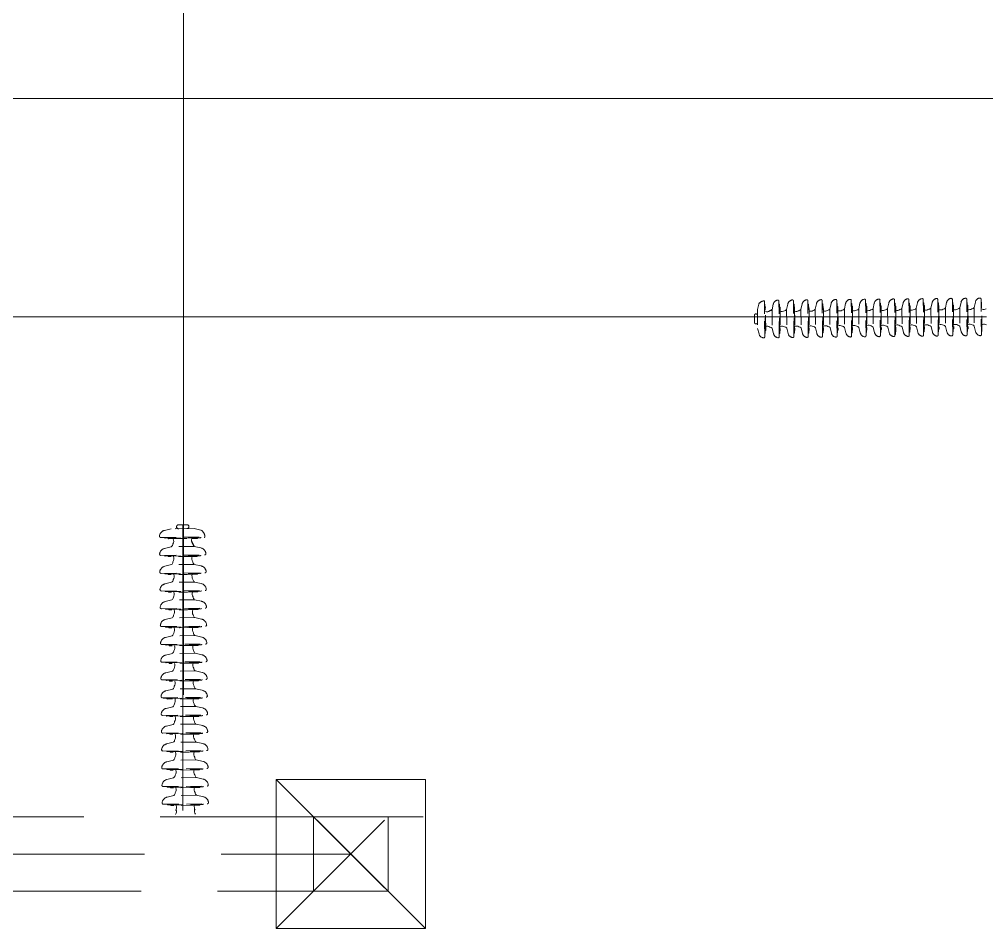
# Model space of a CAD drawing. Header units: inches. Extents: x 3989 to 4711, y 2881 to 3348.
# Drawn here: x 4148.26 to 4179.83, y 3010.98 to 3040.65 of the extents above; entities that cross this region are included whole.
import ezdxf

# ---------------------------------------------------------------- set-up
doc = ezdxf.new("R2010")
doc.units = ezdxf.units.IN
doc.header["$MEASUREMENT"] = 0
doc.linetypes.add('DASHED', pattern=[0.75, 0.5, -0.25])
doc.layers.add('COTAS', color=4, linetype='Continuous')
doc.layers.add('medidas', color=3, linetype='Continuous')

# ---------------------------------------------------------------- blocks, each defined once
blk = doc.blocks.new('*U13')
at = {"color": 0, "linetype": 'DASHED', "lineweight": 0}
for p, q in [((-106.075, -122.639), (-106.066, -121.702)), ((-106.075, -121.781), (-106.067, -121.781)), ((-106.059, -122.75), (-106.048, -121.59)), ((-106.057, -121.693), (-106.049, -121.693)), ((-105.862, -121.69), (-105.822, -121.87)), ((-105.822, -121.87), (-105.828, -122.475)), ((-105.617, -121.879), (-105.623, -122.484)), ((-105.607, -122.643), (-105.598, -121.706)), ((-105.607, -121.786), (-105.599, -121.786)), ((-105.591, -122.755), (-105.579, -121.595)), ((-105.589, -121.698), (-105.58, -121.698)), ((-105.394, -121.695), (-105.354, -121.875)), ((-105.354, -121.875), (-105.36, -122.48)), ((-105.139, -122.648), (-105.129, -121.711)), ((-105.139, -121.791), (-105.13, -121.791)), ((-105.123, -122.76), (-105.111, -121.6)), ((-105.121, -121.703), (-105.112, -121.703)), ((-104.925, -121.7), (-104.885, -121.88)), ((-104.885, -121.88), (-104.891, -122.485)), ((-104.664, -122.653), (-104.654, -121.716)), ((-104.664, -121.795), (-104.655, -121.795)), ((-104.648, -122.764), (-104.636, -121.605)), ((-104.646, -121.707), (-104.637, -121.707)), ((-104.45, -121.705), (-104.41, -121.884)), ((-104.189, -122.658), (-104.179, -121.721)), ((-104.189, -121.8), (-104.18, -121.8)), ((-104.173, -122.769), (-104.161, -121.609)), ((-104.17, -121.712), (-104.162, -121.712)), ((-103.975, -121.709), (-103.935, -121.889)), ((-103.72, -122.662), (-103.711, -121.725)), ((-103.72, -121.805), (-103.712, -121.805)), ((-103.704, -122.774), (-103.693, -121.614)), ((-103.702, -121.717), (-103.694, -121.717)), ((-103.507, -121.714), (-103.467, -121.894)), ((-103.253, -122.739), (-103.243, -121.802)), ((-103.252, -122.668), (-103.243, -121.731)), ((-103.252, -121.81), (-103.243, -121.81)), ((-103.236, -122.779), (-103.224, -121.619)), ((-103.236, -122.779), (-103.224, -121.619)), ((-103.234, -121.722), (-103.225, -121.722)), ((-103.038, -121.719), (-102.998, -121.899)), ((-102.777, -122.672), (-102.768, -121.735)), ((-102.777, -122.672), (-102.768, -121.735)), ((-102.777, -121.814), (-102.768, -121.815)), ((-102.761, -122.784), (-102.749, -121.624)), ((-102.761, -122.784), (-102.749, -121.624)), ((-102.759, -121.726), (-102.75, -121.727)), ((-102.563, -121.724), (-102.523, -121.903)), ((-102.309, -122.677), (-102.299, -121.74)), ((-102.309, -121.819), (-102.3, -121.819)), ((-102.293, -122.788), (-102.281, -121.629)), ((-102.291, -121.731), (-102.282, -121.731)), ((-102.095, -121.728), (-102.055, -121.908)), ((-101.841, -122.682), (-101.831, -121.745)), ((-101.84, -121.824), (-101.832, -121.824)), ((-101.824, -122.793), (-101.813, -121.634)), ((-101.822, -121.736), (-101.814, -121.736)), ((-101.627, -121.734), (-101.587, -121.913)), ((-101.365, -122.686), (-101.356, -121.749)), ((-101.365, -121.829), (-101.357, -121.829)), ((-101.349, -122.798), (-101.337, -121.638)), ((-101.347, -121.741), (-101.339, -121.741)), ((-101.152, -121.738), (-101.112, -121.918)), ((-100.89, -122.691), (-100.881, -121.754)), ((-100.89, -121.834), (-100.882, -121.834)), ((-100.874, -122.803), (-100.862, -121.643)), ((-100.872, -121.746), (-100.863, -121.746)), ((-100.677, -121.743), (-100.637, -121.923)), ((-100.422, -122.696), (-100.412, -121.759)), ((-100.422, -121.838), (-100.413, -121.838)), ((-100.406, -122.808), (-100.394, -121.648)), ((-100.404, -121.75), (-100.395, -121.75)), ((-100.208, -121.748), (-100.168, -121.927)), ((-99.954, -122.701), (-99.944, -121.764)), ((-99.954, -121.843), (-99.945, -121.844)), ((-99.938, -122.813), (-99.926, -121.653)), ((-99.936, -121.755), (-99.927, -121.756)), ((-99.74, -121.753), (-99.7, -121.932)), ((-99.479, -122.706), (-99.469, -121.768)), ((-99.479, -121.848), (-99.47, -121.848)), ((-99.462, -122.817), (-99.451, -121.657)), ((-99.46, -121.76), (-99.452, -121.76)), ((-99.265, -121.757), (-99.225, -121.937)), ((-99.02, -122.615), (-99.012, -121.855)), ((-99.003, -122.704), (-98.994, -121.767)), ((-99.003, -121.846), (-98.995, -121.846)), ((-98.987, -122.815), (-98.975, -121.655)), ((-98.987, -122.822), (-98.976, -121.662)), ((-98.985, -121.758), (-98.977, -121.758)), ((-98.79, -121.755), (-98.75, -121.935)), ((-105.621, -122.286), (-105.619, -122.063)), ((-105.149, -121.884), (-105.155, -122.489)), ((-105.153, -122.292), (-105.15, -122.068)), ((-104.673, -121.888), (-104.68, -122.493)), ((-104.677, -122.296), (-104.675, -122.072)), ((-104.41, -121.884), (-104.416, -122.489)), ((-104.198, -121.893), (-104.204, -122.498)), ((-104.202, -122.301), (-104.2, -122.077)), ((-103.935, -121.889), (-103.941, -122.494)), ((-103.73, -121.898), (-103.736, -122.503)), ((-103.734, -122.306), (-103.732, -122.082)), ((-103.467, -121.894), (-103.473, -122.499)), ((-103.262, -121.903), (-103.268, -122.508)), ((-103.266, -122.311), (-103.264, -122.087)), ((-102.998, -121.899), (-103.005, -122.504)), ((-102.787, -121.907), (-102.793, -122.513)), ((-102.791, -122.315), (-102.788, -122.092)), ((-102.523, -121.903), (-102.529, -122.509)), ((-102.318, -121.912), (-102.324, -122.517)), ((-102.322, -122.32), (-102.32, -122.096)), ((-102.055, -121.908), (-102.061, -122.513)), ((-101.85, -121.917), (-101.856, -122.522)), ((-101.854, -122.325), (-101.852, -122.101)), ((-101.587, -121.913), (-101.593, -122.518)), ((-101.375, -121.922), (-101.381, -122.527)), ((-101.379, -122.329), (-101.377, -122.106)), ((-101.112, -121.918), (-101.118, -122.523)), ((-100.9, -121.927), (-100.906, -122.532)), ((-100.904, -122.334), (-100.902, -122.111)), ((-100.637, -121.923), (-100.643, -122.528)), ((-100.432, -121.931), (-100.438, -122.536)), ((-100.436, -122.339), (-100.433, -122.115)), ((-100.168, -121.927), (-100.174, -122.532)), ((-99.963, -121.936), (-99.969, -122.542)), ((-99.967, -122.344), (-99.965, -122.121)), ((-99.7, -121.932), (-99.706, -122.538)), ((-99.488, -121.941), (-99.494, -122.546)), ((-99.492, -122.349), (-99.49, -122.125)), ((-99.225, -121.937), (-99.231, -122.542)), ((-99.017, -122.347), (-99.015, -122.123)), ((-98.75, -121.935), (-98.756, -122.547)), ((-98.754, -122.343), (-98.752, -122.119)), ((-98.65, -122.344), (-98.648, -122.12)), ((-105.872, -122.654), (-105.828, -122.475)), ((-105.403, -122.659), (-105.36, -122.48)), ((-104.935, -122.664), (-104.891, -122.485)), ((-104.46, -122.668), (-104.416, -122.489)), ((-103.985, -122.673), (-103.941, -122.494)), ((-103.517, -122.678), (-103.473, -122.499)), ((-103.048, -122.683), (-103.005, -122.504)), ((-102.573, -122.687), (-102.529, -122.509)), ((-106.067, -122.647), (-106.058, -122.647)), ((-105.615, -122.564), (-105.606, -122.564)), ((-105.599, -122.652), (-105.59, -122.652)), ((-105.147, -122.569), (-105.138, -122.569)), ((-105.13, -122.657), (-105.122, -122.657)), ((-104.672, -122.573), (-104.663, -122.573)), ((-104.655, -122.662), (-104.647, -122.662)), ((-104.197, -122.578), (-104.188, -122.578)), ((-104.18, -122.666), (-104.171, -122.667)), ((-103.728, -122.583), (-103.72, -122.583)), ((-103.712, -122.671), (-103.703, -122.671)), ((-103.244, -122.747), (-103.236, -122.748)), ((-102.768, -122.681), (-102.76, -122.681)), ((-102.317, -122.597), (-102.308, -122.597)), ((-102.3, -122.686), (-102.292, -122.686)), ((-102.105, -122.692), (-102.061, -122.513)), ((-101.848, -122.602), (-101.84, -122.602)), ((-101.832, -122.691), (-101.823, -122.691)), ((-101.637, -122.697), (-101.593, -122.518)), ((-101.373, -122.607), (-101.365, -122.607)), ((-101.357, -122.695), (-101.348, -122.695)), ((-101.161, -122.702), (-101.118, -122.523)), ((-100.898, -122.612), (-100.889, -122.612)), ((-100.882, -122.7), (-100.873, -122.7)), ((-100.686, -122.707), (-100.643, -122.528)), ((-100.43, -122.616), (-100.421, -122.616)), ((-100.413, -122.705), (-100.405, -122.705)), ((-100.218, -122.711), (-100.174, -122.532)), ((-99.962, -122.621), (-99.953, -122.621)), ((-99.945, -122.71), (-99.937, -122.71)), ((-99.75, -122.716), (-99.706, -122.538)), ((-99.486, -122.626), (-99.478, -122.626)), ((-99.47, -122.714), (-99.461, -122.714)), ((-99.275, -122.721), (-99.231, -122.542)), ((-98.8, -122.726), (-98.756, -122.547))]:
    blk.add_line(p, q, dxfattribs=at)
at = {"color": 0, "lineweight": 0}
for p, q in [((-105.617, -121.879), (-105.616, -121.794)), ((-105.149, -121.884), (-105.148, -121.799)), ((-104.673, -121.888), (-104.673, -121.804)), ((-104.198, -121.893), (-104.197, -121.809)), ((-103.73, -121.898), (-103.729, -121.813)), ((-103.262, -121.903), (-103.261, -121.819)), ((-102.787, -121.907), (-102.786, -121.823)), ((-102.318, -121.912), (-102.317, -121.828)), ((-101.85, -121.917), (-101.849, -121.833)), ((-101.375, -121.922), (-101.374, -121.837)), ((-100.9, -121.927), (-100.899, -121.842)), ((-100.432, -121.931), (-100.431, -121.847)), ((-99.963, -121.936), (-99.962, -121.852)), ((-99.488, -121.941), (-99.487, -121.856)), ((-99.079, -122.004), (-99.228, -121.924)), ((-105.624, -122.555), (-105.623, -122.484)), ((-105.155, -122.56), (-105.155, -122.489)), ((-104.68, -122.565), (-104.68, -122.493)), ((-104.205, -122.569), (-104.204, -122.498)), ((-103.737, -122.574), (-103.736, -122.503)), ((-103.269, -122.579), (-103.268, -122.508)), ((-103.269, -122.65), (-103.269, -122.579)), ((-102.793, -122.584), (-102.793, -122.513)), ((-102.325, -122.588), (-102.324, -122.517)), ((-101.857, -122.594), (-101.856, -122.522)), ((-101.382, -122.598), (-101.381, -122.527)), ((-100.907, -122.603), (-100.906, -122.532)), ((-100.438, -122.608), (-100.438, -122.536)), ((-99.97, -122.613), (-99.969, -122.542)), ((-99.495, -122.617), (-99.494, -122.546))]:
    blk.add_line(p, q, dxfattribs=at)
blk.add_lwpolyline([(-98.734, -122.391), (-98.755, -122.43)], dxfattribs=at)
at = {"color": 0, "linetype": 'DASHED', "lineweight": 0}
for centre, radius, start, end in [((-106.013, -121.591), 0.0346, 82.7008, 179.4188), ((-106.031, -121.728), 0.173, 12.5488, 82.7008), ((-105.545, -121.595), 0.0346, 82.7008, 179.4188), ((-105.562, -121.733), 0.173, 12.5488, 82.7008), ((-106.057, -121.702), 0.00864, 89.4188, 179.4188), ((-105.607, -121.794), 0.00864, 89.4188, 179.4188), ((-105.589, -121.706), 0.00864, 89.4188, 179.4188), ((-105.139, -121.8), 0.00864, 89.4188, 179.4188), ((-105.121, -121.711), 0.00864, 89.4188, 179.4188), ((-105.076, -121.601), 0.0346, 82.7008, 179.4188), ((-105.094, -121.738), 0.173, 12.5488, 82.7008), ((-104.664, -121.804), 0.00864, 89.4188, 179.4188), ((-104.646, -121.716), 0.00864, 89.4188, 179.4188), ((-104.601, -121.605), 0.0346, 82.7008, 179.4188), ((-104.619, -121.742), 0.173, 12.5488, 82.7008), ((-104.189, -121.809), 0.00864, 89.4188, 179.4188), ((-104.171, -121.721), 0.00864, 89.4188, 179.4188), ((-104.126, -121.61), 0.0346, 82.7008, 179.4188), ((-104.144, -121.747), 0.173, 12.5488, 82.7008), ((-103.72, -121.814), 0.00864, 89.4188, 179.4188), ((-103.702, -121.726), 0.00864, 89.4188, 179.4188), ((-103.658, -121.615), 0.0346, 82.7008, 179.4188), ((-103.676, -121.752), 0.173, 12.5488, 82.7008), ((-103.252, -121.819), 0.00864, 89.4188, 179.4188), ((-103.234, -121.731), 0.00864, 89.4188, 179.4188), ((-103.19, -121.62), 0.0346, 82.7008, 179.4188), ((-103.207, -121.757), 0.173, 12.5488, 82.7008), ((-102.777, -121.823), 0.00864, 89.4188, 179.4188), ((-102.759, -121.735), 0.00864, 89.4188, 179.4188), ((-102.715, -121.624), 0.0346, 82.7008, 179.4188), ((-102.732, -121.761), 0.173, 12.5488, 82.7008), ((-102.309, -121.828), 0.00864, 89.4188, 179.4188), ((-102.291, -121.74), 0.00864, 89.4188, 179.4188), ((-102.246, -121.629), 0.0346, 82.7008, 179.4188), ((-102.264, -121.766), 0.173, 12.5488, 82.7008), ((-101.841, -121.833), 0.00864, 89.4188, 179.4188), ((-101.822, -121.745), 0.00864, 89.4188, 179.4188), ((-101.778, -121.634), 0.0346, 82.7008, 179.4188), ((-101.796, -121.771), 0.173, 12.5488, 82.7008), ((-101.365, -121.837), 0.00864, 89.4188, 179.4188), ((-101.347, -121.749), 0.00864, 89.4188, 179.4188), ((-101.303, -121.638), 0.0346, 82.7008, 179.4188), ((-101.32, -121.776), 0.173, 12.5488, 82.7008), ((-100.89, -121.842), 0.00864, 89.4188, 179.4188), ((-100.872, -121.754), 0.00864, 89.4188, 179.4188), ((-100.828, -121.643), 0.0346, 82.7008, 179.4188), ((-100.845, -121.78), 0.173, 12.5488, 82.7008), ((-100.422, -121.847), 0.00864, 89.4188, 179.4188), ((-100.404, -121.759), 0.00864, 89.4188, 179.4188), ((-100.359, -121.648), 0.0346, 82.7008, 179.4188), ((-100.377, -121.785), 0.173, 12.5488, 82.7008), ((-99.954, -121.852), 0.00864, 89.4188, 179.4188), ((-99.936, -121.764), 0.00864, 89.4188, 179.4188), ((-99.891, -121.653), 0.0346, 82.7008, 179.4188), ((-99.909, -121.79), 0.173, 12.5488, 82.7008), ((-99.479, -121.857), 0.00864, 89.4188, 179.4188), ((-99.46, -121.769), 0.00864, 89.4188, 179.4188), ((-99.416, -121.658), 0.0346, 82.7008, 179.4188), ((-99.434, -121.795), 0.173, 12.5488, 82.7008), ((-99.003, -121.855), 0.00864, 89.4188, 179.4188), ((-98.985, -121.767), 0.00864, 89.4188, 179.4188), ((-98.955, -121.683), 0.0346, 57.726, 154.4439), ((-98.971, -121.861), 0.21, 30.153, 80.354), ((-98.7, -122.126), 0.0522, 352.1235, 186.7141), ((-98.702, -122.35), 0.0522, 172.1235, 6.7141), ((-106.067, -122.639), 0.00864, 179.4188, 269.4188), ((-106.025, -122.751), 0.0346, 179.4188, 276.1367), ((-106.04, -122.613), 0.173, 276.1367, 346.2887), ((-105.615, -122.555), 0.00864, 179.4188, 269.4188), ((-105.599, -122.643), 0.00864, 179.4188, 269.4188), ((-105.556, -122.755), 0.0346, 179.4188, 276.1367), ((-105.571, -122.618), 0.173, 276.1367, 346.2887), ((-105.147, -122.56), 0.00864, 179.4188, 269.4188), ((-105.13, -122.649), 0.00864, 179.4188, 269.4188), ((-105.088, -122.76), 0.0346, 179.4188, 276.1367), ((-105.103, -122.623), 0.173, 276.1367, 346.2887), ((-104.672, -122.565), 0.00864, 179.4188, 269.4188), ((-104.655, -122.653), 0.00864, 179.4188, 269.4188), ((-104.613, -122.765), 0.0346, 179.4188, 276.1367), ((-104.628, -122.627), 0.173, 276.1367, 346.2887), ((-104.196, -122.569), 0.00864, 179.4188, 269.4188), ((-104.18, -122.658), 0.00864, 179.4188, 269.4188), ((-104.138, -122.77), 0.0346, 179.4188, 276.1367), ((-104.153, -122.632), 0.173, 276.1367, 346.2887), ((-103.728, -122.574), 0.00864, 179.4188, 269.4188), ((-103.712, -122.663), 0.00864, 179.4188, 269.4188), ((-103.67, -122.774), 0.0346, 179.4188, 276.1367), ((-103.684, -122.637), 0.173, 276.1367, 346.2887), ((-103.261, -122.65), 0.00864, 179.4188, 269.4188), ((-103.244, -122.739), 0.00864, 179.4188, 269.4188), ((-103.201, -122.78), 0.0346, 179.4188, 276.1367), ((-103.216, -122.642), 0.173, 276.1367, 346.2887), ((-102.785, -122.584), 0.00864, 179.4188, 269.4188), ((-102.768, -122.672), 0.00864, 179.4188, 269.4188), ((-102.726, -122.784), 0.0346, 179.4188, 276.1367), ((-102.741, -122.646), 0.173, 276.1367, 346.2887), ((-102.317, -122.589), 0.00864, 179.4188, 269.4188), ((-102.3, -122.677), 0.00864, 179.4188, 269.4188), ((-102.258, -122.789), 0.0346, 179.4188, 276.1367), ((-102.273, -122.651), 0.173, 276.1367, 346.2887), ((-101.848, -122.594), 0.00864, 179.4188, 269.4188), ((-101.832, -122.682), 0.00864, 179.4188, 269.4188), ((-101.79, -122.794), 0.0346, 179.4188, 276.1367), ((-101.805, -122.656), 0.173, 276.1367, 346.2887), ((-101.373, -122.598), 0.00864, 179.4188, 269.4188), ((-101.357, -122.686), 0.00864, 179.4188, 269.4188), ((-101.315, -122.798), 0.0346, 179.4188, 276.1367), ((-101.329, -122.661), 0.173, 276.1367, 346.2887), ((-100.898, -122.603), 0.00864, 179.4188, 269.4188), ((-100.882, -122.691), 0.00864, 179.4188, 269.4188), ((-100.84, -122.803), 0.0346, 179.4188, 276.1367), ((-100.854, -122.666), 0.173, 276.1367, 346.2887), ((-100.43, -122.608), 0.00864, 179.4188, 269.4188), ((-100.413, -122.696), 0.00864, 179.4188, 269.4188), ((-100.371, -122.808), 0.0346, 179.4188, 276.1367), ((-100.386, -122.67), 0.173, 276.1367, 346.2887), ((-99.961, -122.613), 0.00864, 179.4188, 269.4188), ((-99.945, -122.701), 0.00864, 179.4188, 269.4188), ((-99.903, -122.813), 0.0346, 179.4188, 276.1367), ((-99.918, -122.675), 0.173, 276.1367, 346.2887), ((-99.486, -122.617), 0.00864, 179.4188, 269.4188), ((-99.47, -122.706), 0.00864, 179.4188, 269.4188), ((-99.428, -122.817), 0.0346, 179.4188, 276.1367), ((-99.443, -122.68), 0.173, 276.1367, 346.2887), ((-99.011, -122.615), 0.00864, 179.4188, 269.4188), ((-98.995, -122.705), 0.00864, 179.4188, 269.4188), ((-98.953, -122.822), 0.0346, 179.4188, 276.1367), ((-98.968, -122.685), 0.173, 276.1367, 346.2887)]:
    blk.add_arc(centre, radius, start, end, dxfattribs=at)
at = {"color": 0, "lineweight": 0}
for centre, radius, start, end in [((-105.743, -121.816), 0.0951, 214.3765, 266.1931), ((-105.275, -121.821), 0.0951, 214.3765, 266.1931), ((-104.807, -121.826), 0.0951, 214.3765, 266.1931), ((-106.132, -121.778), 0.154, 236.2975, 287.6703), ((-105.664, -121.783), 0.154, 236.2975, 287.6703), ((-105.196, -121.788), 0.154, 236.2975, 287.6703), ((-104.728, -121.792), 0.154, 236.2975, 290.3874), ((-104.332, -121.831), 0.0951, 214.3765, 266.1931), ((-104.252, -121.797), 0.154, 236.2975, 290.3874), ((-103.856, -121.835), 0.0951, 214.3765, 266.1931), ((-103.777, -121.802), 0.154, 236.2975, 287.6703), ((-103.388, -121.84), 0.0951, 214.3765, 266.1931), ((-103.309, -121.807), 0.154, 236.2975, 287.6703), ((-102.92, -121.845), 0.0951, 214.3765, 266.1931), ((-102.841, -121.812), 0.154, 236.2975, 290.3874), ((-102.445, -121.85), 0.0951, 214.3765, 266.1931), ((-102.366, -121.816), 0.154, 236.2975, 287.6703), ((-101.977, -121.855), 0.0951, 214.3765, 266.1931), ((-101.897, -121.821), 0.154, 236.2975, 287.6703), ((-101.508, -121.859), 0.0951, 214.3765, 266.1931), ((-101.429, -121.826), 0.154, 236.2975, 290.3874), ((-101.033, -121.864), 0.0951, 214.3765, 266.1931), ((-100.954, -121.831), 0.154, 236.2975, 290.3874), ((-100.558, -121.869), 0.0951, 214.3765, 266.1931), ((-100.479, -121.836), 0.154, 236.2975, 287.6703), ((-100.09, -121.874), 0.0951, 214.3765, 266.1931), ((-100.011, -121.84), 0.154, 236.2975, 287.6703), ((-99.622, -121.878), 0.0951, 214.3765, 266.1931), ((-99.542, -121.845), 0.154, 236.2975, 290.3874), ((-99.146, -121.883), 0.0951, 214.3765, 266.1931), ((-99.067, -121.85), 0.154, 236.2975, 290.3874), ((-106.14, -122.561), 0.154, 71.1672, 122.5401), ((-105.751, -122.53), 0.0951, 92.6444, 144.4611), ((-105.672, -122.565), 0.154, 71.1672, 122.5401), ((-105.282, -122.535), 0.0951, 92.6444, 144.4611), ((-105.204, -122.57), 0.154, 71.1672, 122.5401), ((-104.814, -122.54), 0.0951, 92.6444, 144.4611), ((-104.735, -122.575), 0.154, 68.4501, 122.5401), ((-104.339, -122.545), 0.0951, 92.6444, 144.4611), ((-104.26, -122.58), 0.154, 68.4501, 122.5401), ((-103.864, -122.55), 0.0951, 92.6444, 144.4611), ((-103.785, -122.584), 0.154, 71.1672, 122.5401), ((-103.395, -122.554), 0.0951, 92.6444, 144.4611), ((-103.317, -122.589), 0.154, 71.1672, 122.5401), ((-102.927, -122.559), 0.0951, 92.6444, 144.4611), ((-102.849, -122.594), 0.154, 71.1672, 122.5401), ((-102.452, -122.564), 0.0951, 92.6444, 144.4611), ((-102.374, -122.599), 0.154, 71.1672, 122.5401), ((-101.984, -122.569), 0.0951, 92.6444, 144.4611), ((-101.905, -122.604), 0.154, 71.1672, 122.5401), ((-101.516, -122.573), 0.0951, 92.6444, 144.4611), ((-101.437, -122.608), 0.154, 68.4501, 122.5401), ((-101.04, -122.578), 0.0951, 92.6444, 144.4611), ((-100.962, -122.613), 0.154, 68.4501, 122.5401), ((-100.565, -122.583), 0.0951, 92.6444, 144.4611), ((-100.487, -122.618), 0.154, 71.1672, 122.5401), ((-100.097, -122.588), 0.0951, 92.6444, 144.4611), ((-100.019, -122.623), 0.154, 71.1672, 122.5401), ((-99.629, -122.593), 0.0951, 92.6444, 144.4611), ((-99.55, -122.627), 0.154, 68.4501, 122.5401), ((-99.154, -122.597), 0.0951, 92.6444, 144.4611), ((-99.075, -122.632), 0.154, 68.4501, 122.5401)]:
    blk.add_arc(centre, radius, start, end, dxfattribs=at)
at = {"layer": 'COTAS', "color": 0, "lineweight": 0}
blk.add_line((-79.84, -122.168), (-106.223, -122.168), dxfattribs=at)
at = {"layer": 'medidas', "color": 0, "lineweight": 0}
for p, q in [((-99.011, -122.624), (-99.003, -122.624)), ((-98.995, -122.714), (-98.986, -122.714))]:
    blk.add_line(p, q, dxfattribs=at)
blk = doc.blocks.new('*U14')
at = {"color": 0, "linetype": 'ByBlock', "lineweight": -2, "transparency": 16777216}
blk.add_blockref('*U13', (260, 0), dxfattribs=at)

msp = doc.modelspace()

# ---------------------------------------------------------------- linework, layer by layer
at = {"lineweight": 0}
for p, q in [((4153.61277, 3251.23348), (4153.61277, 3018.6165)), ((4153.5702, 3030.94631), (4090.68267, 3030.94631))]:
    msp.add_line(p, q, dxfattribs=at)
at = {"color": 3, "lineweight": 0}
msp.add_line((4289.09054, 3038.0682), (4061.69635, 3038.0682), dxfattribs=at)
at = {"color": 0, "linetype": 'DASHED', "lineweight": 0}
for p, q in [((4152.99066, 3023.97763), (4153.21081, 3024.03134)), ((4153.96367, 3024.03898), (4153.21081, 3024.03134)), ((4153.4606, 3024.16123), (4153.73575, 3024.16403)), ((4153.4619, 3024.03389), (4153.73704, 3024.03668)), ((4154.18487, 3023.98975), (4153.96367, 3024.03898)), ((4152.87227, 3023.74655), (4154.29976, 3023.76104)), ((4152.88043, 3023.74664), (4154.30792, 3023.76112)), ((4153.01777, 3023.72675), (4154.171, 3023.73845)), ((4153.12654, 3023.70657), (4154.06267, 3023.71607)), ((4153.45703, 3023.70993), (4153.73217, 3023.71272)), ((4154.0732, 3023.72682), (4154.07309, 3023.73746)), ((4154.18153, 3023.7492), (4154.18142, 3023.75984)), ((4152.99659, 3023.39286), (4153.21675, 3023.44658)), ((4153.96145, 3023.45413), (4153.21675, 3023.44658)), ((4154.18265, 3023.4049), (4153.96145, 3023.45413)), ((4152.87821, 3023.16179), (4154.3057, 3023.17627)), ((4153.00481, 3023.15243), (4153.0047, 3023.16307)), ((4153.01556, 3023.1419), (4154.16878, 3023.1536)), ((4153.11357, 3023.13226), (4153.11347, 3023.1429)), ((4153.95658, 3023.13017), (4153.21188, 3023.12261)), ((4153.45481, 3023.12508), (4153.72996, 3023.12787)), ((4154.07098, 3023.14197), (4154.07087, 3023.15261)), ((4154.17931, 3023.16435), (4154.1792, 3023.17499)), ((4153.00209, 3022.80809), (4153.22224, 3022.86181)), ((4153.96694, 3022.86936), (4153.22224, 3022.86181)), ((4154.18814, 3022.82013), (4153.96694, 3022.86936)), ((4152.8837, 3022.57702), (4154.31119, 3022.5915)), ((4153.0103, 3022.56766), (4153.0102, 3022.5783)), ((4153.02105, 3022.55713), (4154.17427, 3022.56883)), ((4153.11907, 3022.54749), (4153.11896, 3022.55813)), ((4153.96208, 3022.5454), (4153.21738, 3022.53784)), ((4153.46031, 3022.54031), (4153.73545, 3022.5431)), ((4154.07647, 3022.5572), (4154.07637, 3022.56784)), ((4154.18481, 3022.57958), (4154.1847, 3022.59022)), ((4153.00837, 3022.23181), (4153.22853, 3022.28552)), ((4153.97323, 3022.29307), (4153.22853, 3022.28552)), ((4154.19443, 3022.24384), (4153.97323, 3022.29307)), ((4152.88999, 3022.00073), (4154.31747, 3022.01521)), ((4153.01659, 3021.99137), (4153.01648, 3022.00201)), ((4153.02733, 3021.98084), (4154.18056, 3021.99254)), ((4153.12535, 3021.9712), (4153.12524, 3021.98184)), ((4153.96836, 3021.96911), (4153.22366, 3021.96156)), ((4153.46659, 3021.96402), (4153.74173, 3021.96681)), ((4154.08276, 3021.98091), (4154.08265, 3021.99155)), ((4154.19109, 3022.00329), (4154.19098, 3022.01393)), ((4152.89583, 3021.42444), (4154.32332, 3021.43892)), ((4153.01422, 3021.65551), (4153.23437, 3021.70923)), ((4153.02243, 3021.41508), (4153.02233, 3021.42572)), ((4153.97907, 3021.71678), (4153.23437, 3021.70923)), ((4154.20027, 3021.66754), (4153.97907, 3021.71678)), ((4154.19693, 3021.427), (4154.19683, 3021.43763)), ((4153.02015, 3021.07075), (4153.2403, 3021.12446)), ((4153.03318, 3021.40455), (4154.1864, 3021.41625)), ((4153.1312, 3021.3949), (4153.13109, 3021.40554)), ((4153.97421, 3021.39282), (4153.22951, 3021.38526)), ((4153.98501, 3021.13202), (4153.2403, 3021.12446)), ((4153.47244, 3021.38773), (4153.74758, 3021.39052)), ((4154.20621, 3021.08278), (4153.98501, 3021.13202)), ((4154.0886, 3021.40462), (4154.08849, 3021.41526)), ((4152.90176, 3020.83967), (4154.32925, 3020.85415)), ((4153.02837, 3020.83031), (4153.02826, 3020.84095)), ((4153.03911, 3020.81978), (4154.19234, 3020.83148)), ((4153.13713, 3020.81014), (4153.13702, 3020.82078)), ((4153.98014, 3020.80805), (4153.23544, 3020.8005)), ((4153.47837, 3020.80296), (4153.75351, 3020.80575)), ((4154.09453, 3020.81985), (4154.09443, 3020.83049)), ((4154.20287, 3020.84223), (4154.20276, 3020.85287)), ((4153.02564, 3020.48598), (4153.2458, 3020.53969)), ((4153.9905, 3020.54725), (4153.2458, 3020.53969)), ((4154.2117, 3020.49801), (4153.9905, 3020.54725)), ((4152.90726, 3020.2549), (4154.33475, 3020.26938)), ((4153.03386, 3020.24554), (4153.03375, 3020.25618)), ((4153.04461, 3020.23501), (4154.19783, 3020.24671)), ((4153.14263, 3020.22537), (4153.14252, 3020.23601)), ((4153.98564, 3020.22328), (4153.24093, 3020.21573)), ((4153.48386, 3020.21819), (4153.75901, 3020.22098)), ((4154.10003, 3020.23508), (4154.09992, 3020.24572)), ((4154.20836, 3020.25746), (4154.20825, 3020.2681)), ((4153.03193, 3019.90969), (4153.25208, 3019.9634)), ((4153.99678, 3019.97096), (4153.25208, 3019.9634)), ((4154.21799, 3019.92172), (4153.99678, 3019.97096)), ((4152.91354, 3019.67861), (4154.34103, 3019.69309)), ((4153.04015, 3019.66926), (4153.04004, 3019.67989)), ((4153.05089, 3019.65873), (4154.20412, 3019.67042)), ((4153.14891, 3019.64908), (4153.1488, 3019.65972)), ((4153.99192, 3019.64699), (4153.24722, 3019.63944)), ((4153.49015, 3019.6419), (4153.76529, 3019.64469)), ((4154.10631, 3019.65879), (4154.10621, 3019.66943)), ((4154.21465, 3019.68117), (4154.21454, 3019.69181)), ((4153.03777, 3019.33339), (4153.25793, 3019.38711)), ((4154.00263, 3019.39466), (4153.25793, 3019.38711)), ((4154.22383, 3019.34543), (4154.00263, 3019.39466)), ((4152.91939, 3019.10232), (4154.34688, 3019.1168)), ((4152.91939, 3019.10232), (4154.34688, 3019.1168)), ((4153.04599, 3019.09296), (4153.04588, 3019.1036)), ((4153.05674, 3019.08243), (4154.20996, 3019.09413)), ((4153.05674, 3019.08243), (4154.20996, 3019.09413)), ((4153.99777, 3019.0707), (4153.25306, 3019.06314)), ((4153.49599, 3019.06561), (4153.77114, 3019.0684)), ((4154.11216, 3019.0825), (4154.11205, 3019.09314)), ((4154.22049, 3019.10488), (4154.22038, 3019.11552)), ((4153.04327, 3018.74862), (4153.26343, 3018.80234)), ((4154.00813, 3018.80989), (4153.26343, 3018.80234)), ((4154.22933, 3018.76066), (4154.00813, 3018.80989)), ((4152.92489, 3018.51755), (4154.35237, 3018.53203)), ((4152.92489, 3018.51755), (4154.35237, 3018.53203)), ((4152.96393, 3018.5073), (4152.96382, 3018.51794)), ((4152.97467, 3018.49677), (4154.1279, 3018.50847)), ((4153.06223, 3018.49766), (4154.21546, 3018.50936)), ((4154.00326, 3018.48593), (4153.25856, 3018.47837)), ((4153.50149, 3018.48084), (4153.77663, 3018.48363)), ((4154.11766, 3018.49773), (4154.11755, 3018.50837)), ((4154.22599, 3018.52011), (4154.22588, 3018.53075)), ((4152.93117, 3017.94126), (4154.35866, 3017.95574)), ((4153.04955, 3018.17234), (4153.26971, 3018.22605)), ((4154.01441, 3018.2336), (4153.26971, 3018.22605)), ((4154.23561, 3018.18437), (4154.01441, 3018.2336)), ((4154.23227, 3017.94382), (4154.23216, 3017.95446)), ((4153.0554, 3017.59604), (4153.27555, 3017.64976)), ((4153.05777, 3017.9319), (4153.05766, 3017.94254)), ((4153.06852, 3017.92137), (4154.22174, 3017.93307)), ((4153.16653, 3017.91173), (4153.16643, 3017.92237)), ((4154.00954, 3017.90964), (4153.26484, 3017.90209)), ((4154.02026, 3017.65731), (4153.27555, 3017.64976)), ((4153.50777, 3017.90455), (4153.78292, 3017.90734)), ((4154.24146, 3017.60807), (4154.02026, 3017.65731)), ((4154.12394, 3017.92144), (4154.12383, 3017.93208)), ((4152.93701, 3017.36497), (4154.3645, 3017.37945)), ((4153.06362, 3017.35561), (4153.06351, 3017.36625)), ((4153.07436, 3017.34508), (4154.22759, 3017.35678)), ((4153.17238, 3017.33543), (4153.17227, 3017.34607)), ((4154.01539, 3017.33335), (4153.27069, 3017.32579)), ((4153.51362, 3017.32826), (4153.78876, 3017.33105)), ((4154.12979, 3017.34515), (4154.12968, 3017.35579)), ((4154.23812, 3017.36753), (4154.23801, 3017.37816)), ((4153.06133, 3017.01128), (4153.28149, 3017.06499)), ((4154.02619, 3017.07255), (4153.28149, 3017.06499)), ((4154.24739, 3017.02331), (4154.02619, 3017.07255)), ((4152.94295, 3016.7802), (4154.37044, 3016.79468)), ((4153.06955, 3016.77084), (4153.06944, 3016.78148)), ((4153.0803, 3016.76031), (4154.23352, 3016.77201)), ((4153.17831, 3016.75067), (4153.17821, 3016.76131)), ((4154.02132, 3016.74858), (4153.27662, 3016.74103)), ((4153.51955, 3016.74349), (4153.7947, 3016.74628)), ((4154.13572, 3016.76038), (4154.13561, 3016.77102)), ((4154.24405, 3016.78276), (4154.24394, 3016.7934)), ((4153.06683, 3016.42651), (4153.28698, 3016.48022)), ((4154.03168, 3016.48777), (4153.28698, 3016.48022)), ((4154.25288, 3016.43854), (4154.03168, 3016.48777)), ((4152.94844, 3016.19543), (4154.37593, 3016.20991)), ((4153.07504, 3016.18607), (4153.07494, 3016.19671)), ((4153.08579, 3016.17554), (4154.23901, 3016.18724)), ((4153.18381, 3016.1659), (4153.1837, 3016.17654)), ((4154.02682, 3016.16381), (4153.28212, 3016.15626)), ((4153.52505, 3016.15872), (4153.80019, 3016.16151)), ((4154.14121, 3016.17561), (4154.1411, 3016.18625)), ((4154.24955, 3016.19799), (4154.24944, 3016.20863)), ((4153.07311, 3015.85022), (4153.29327, 3015.90393)), ((4154.03797, 3015.91149), (4153.29327, 3015.90393)), ((4154.25917, 3015.86225), (4154.03797, 3015.91149)), ((4152.95473, 3015.61914), (4154.38221, 3015.63362)), ((4153.08133, 3015.60979), (4153.08122, 3015.62042)), ((4153.09207, 3015.59925), (4154.2453, 3015.61095)), ((4153.19009, 3015.58961), (4153.18998, 3015.60025)), ((4154.0331, 3015.58752), (4153.2884, 3015.57997)), ((4153.53133, 3015.58243), (4153.80647, 3015.58522)), ((4154.1475, 3015.59932), (4154.14739, 3015.60996)), ((4154.25583, 3015.6217), (4154.25572, 3015.63234)), ((4153.07896, 3015.27392), (4153.29911, 3015.32764)), ((4154.04381, 3015.33519), (4153.29911, 3015.32764)), ((4154.26501, 3015.28596), (4154.04381, 3015.33519)), ((4152.96057, 3015.04285), (4154.38806, 3015.05733)), ((4153.08717, 3015.03349), (4153.08707, 3015.04413)), ((4153.09792, 3015.02296), (4154.25114, 3015.03466)), ((4153.19594, 3015.01332), (4153.19583, 3015.02396)), ((4154.03895, 3015.01123), (4153.29425, 3015.00367)), ((4153.53718, 3015.00614), (4153.81232, 3015.00893)), ((4154.15334, 3015.02303), (4154.15323, 3015.03367)), ((4154.26167, 3015.04541), (4154.26157, 3015.05605))]:
    msp.add_line(p, q, dxfattribs=at)
at = {"color": 0, "lineweight": 0}
for p, q in [((4153.87939, 3023.63391), (4153.97684, 3023.45071)), ((4153.12432, 3023.12173), (4153.21188, 3023.12261)), ((4153.95658, 3023.13017), (4154.06045, 3023.13122)), ((4153.12982, 3022.53696), (4153.21738, 3022.53784)), ((4153.96208, 3022.5454), (4154.06594, 3022.54645)), ((4153.1361, 3021.96067), (4153.22366, 3021.96156)), ((4153.96836, 3021.96911), (4154.07223, 3021.97016)), ((4153.14195, 3021.38437), (4153.22951, 3021.38526)), ((4153.97421, 3021.39282), (4154.07807, 3021.39387)), ((4153.14788, 3020.79961), (4153.23544, 3020.8005)), ((4153.98014, 3020.80805), (4154.084, 3020.80911)), ((4153.15337, 3020.21484), (4153.24093, 3020.21573)), ((4153.98564, 3020.22328), (4154.0895, 3020.22433)), ((4153.15966, 3019.63855), (4153.24722, 3019.63944)), ((4153.99192, 3019.64699), (4154.09578, 3019.64805)), ((4153.1655, 3019.06226), (4153.25306, 3019.06314)), ((4153.99777, 3019.0707), (4154.10163, 3019.07175)), ((4153.08344, 3018.4766), (4153.171, 3018.47749)), ((4153.171, 3018.47749), (4153.25856, 3018.47837)), ((4154.00326, 3018.48593), (4154.10712, 3018.48698)), ((4153.17728, 3017.9012), (4153.26484, 3017.90209)), ((4154.00954, 3017.90964), (4154.11341, 3017.91069)), ((4153.18313, 3017.3249), (4153.27069, 3017.32579)), ((4154.01539, 3017.33335), (4154.11925, 3017.3344)), ((4153.18906, 3016.74014), (4153.27662, 3016.74103)), ((4154.02132, 3016.74858), (4154.12519, 3016.74963)), ((4153.19456, 3016.15537), (4153.28212, 3016.15626)), ((4154.02682, 3016.16381), (4154.13068, 3016.16486)), ((4153.20084, 3015.57908), (4153.2884, 3015.57997)), ((4154.0331, 3015.58752), (4154.13697, 3015.58858)), ((4153.20668, 3015.00279), (4153.29425, 3015.00367)), ((4154.03895, 3015.01123), (4154.14281, 3015.01228))]:
    msp.add_line(p, q, dxfattribs=at)
msp.add_lwpolyline([(4153.40218, 3024.05838), (4153.35408, 3024.0328)], dxfattribs=at)
at = {"color": 0, "linetype": 'DASHED', "lineweight": 0}
for centre, radius, start, end in [((4153.04109, 3023.77091), 0.21278, 103.711253, 173.863317), ((4153.4531, 3024.09748), 0.06419, 83.285936, 277.876532), ((4153.72824, 3024.10027), 0.06419, 263.285936, 97.876532), ((4154.05497, 3023.76613), 0.25861, 9.645994, 59.846963), ((4152.87184, 3023.78911), 0.04256, 173.863317, 270.581234), ((4153.01594, 3023.73737), 0.01064, 180.581234, 270.581234), ((4153.12643, 3023.71721), 0.01064, 180.581234, 270.581234), ((4154.06256, 3023.72671), 0.01064, 270.581234, 0.581234), ((4154.17089, 3023.74909), 0.01064, 270.581234, 0.581234), ((4154.27394, 3023.78674), 0.04256, 295.556111, 32.274028), ((4153.04703, 3023.18615), 0.21278, 103.711253, 173.863317), ((4154.13642, 3023.1972), 0.21278, 7.299151, 77.451214), ((4152.87778, 3023.20434), 0.04256, 173.863317, 270.581234), ((4153.01545, 3023.15254), 0.01064, 180.581234, 270.581234), ((4153.12421, 3023.13236), 0.01064, 180.581234, 270.581234), ((4154.06034, 3023.14186), 0.01064, 270.581234, 0.581234), ((4154.16867, 3023.16424), 0.01064, 270.581234, 0.581234), ((4154.30526, 3023.21882), 0.04256, 270.581234, 7.299151), ((4153.05252, 3022.60138), 0.21278, 103.711253, 173.863317), ((4154.14191, 3022.61243), 0.21278, 7.299151, 77.451214), ((4152.88327, 3022.61957), 0.04256, 173.863317, 270.581234), ((4153.02094, 3022.56777), 0.01064, 180.581234, 270.581234), ((4153.12971, 3022.54759), 0.01064, 180.581234, 270.581234), ((4154.06583, 3022.55709), 0.01064, 270.581234, 0.581234), ((4154.17417, 3022.57947), 0.01064, 270.581234, 0.581234), ((4154.31076, 3022.63405), 0.04256, 270.581234, 7.299151), ((4153.0588, 3022.02509), 0.21278, 103.711253, 173.863317), ((4154.1482, 3022.03614), 0.21278, 7.299151, 77.451214), ((4154.31704, 3022.05777), 0.04256, 270.581234, 7.299151), ((4152.88955, 3022.04328), 0.04256, 173.863317, 270.581234), ((4153.02723, 3021.99148), 0.01064, 180.581234, 270.581234), ((4153.13599, 3021.97131), 0.01064, 180.581234, 270.581234), ((4154.07212, 3021.9808), 0.01064, 270.581234, 0.581234), ((4154.18045, 3022.00318), 0.01064, 270.581234, 0.581234), ((4152.8954, 3021.46699), 0.04256, 173.863317, 270.581234), ((4153.06465, 3021.44879), 0.21278, 103.711253, 173.863317), ((4154.1863, 3021.42689), 0.01064, 270.581234, 0.581234), ((4154.15404, 3021.45984), 0.21278, 7.299151, 77.451214), ((4154.32289, 3021.48147), 0.04256, 270.581234, 7.299151), ((4153.03307, 3021.41519), 0.01064, 180.581234, 270.581234), ((4153.14184, 3021.39501), 0.01064, 180.581234, 270.581234), ((4154.07796, 3021.40451), 0.01064, 270.581234, 0.581234), ((4152.90133, 3020.88222), 0.04256, 173.863317, 270.581234), ((4153.07058, 3020.86403), 0.21278, 103.711253, 173.863317), ((4153.03901, 3020.83042), 0.01064, 180.581234, 270.581234), ((4153.14777, 3020.81025), 0.01064, 180.581234, 270.581234), ((4154.0839, 3020.81974), 0.01064, 270.581234, 0.581234), ((4154.19223, 3020.84212), 0.01064, 270.581234, 0.581234), ((4154.15998, 3020.87508), 0.21278, 7.299151, 77.451214), ((4154.32882, 3020.89671), 0.04256, 270.581234, 7.299151), ((4153.07608, 3020.27926), 0.21278, 103.711253, 173.863317), ((4154.16547, 3020.29031), 0.21278, 7.299151, 77.451214), ((4152.90683, 3020.29745), 0.04256, 173.863317, 270.581234), ((4153.0445, 3020.24565), 0.01064, 180.581234, 270.581234), ((4153.15326, 3020.22548), 0.01064, 180.581234, 270.581234), ((4154.08939, 3020.23497), 0.01064, 270.581234, 0.581234), ((4154.19772, 3020.25735), 0.01064, 270.581234, 0.581234), ((4154.33432, 3020.31194), 0.04256, 270.581234, 7.299151), ((4153.08236, 3019.70297), 0.21278, 103.711253, 173.863317), ((4154.17175, 3019.71402), 0.21278, 7.299151, 77.451214), ((4152.91311, 3019.72117), 0.04256, 173.863317, 270.581234), ((4153.05078, 3019.66936), 0.01064, 180.581234, 270.581234), ((4153.15955, 3019.64919), 0.01064, 180.581234, 270.581234), ((4154.09568, 3019.65868), 0.01064, 270.581234, 0.581234), ((4154.20401, 3019.68106), 0.01064, 270.581234, 0.581234), ((4154.3406, 3019.73565), 0.04256, 270.581234, 7.299151), ((4153.08821, 3019.12668), 0.21278, 103.711253, 173.863317), ((4154.1776, 3019.13773), 0.21278, 7.299151, 77.451214), ((4152.91896, 3019.14487), 0.04256, 173.863317, 270.581234), ((4153.05663, 3019.09307), 0.01064, 180.581234, 270.581234), ((4153.16539, 3019.07289), 0.01064, 180.581234, 270.581234), ((4154.10152, 3019.08239), 0.01064, 270.581234, 0.581234), ((4154.20985, 3019.10477), 0.01064, 270.581234, 0.581234), ((4154.34645, 3019.15935), 0.04256, 270.581234, 7.299151), ((4153.0937, 3018.5419), 0.21278, 103.711253, 173.863317), ((4154.1831, 3018.55296), 0.21278, 7.299151, 77.451214), ((4152.92445, 3018.5601), 0.04256, 173.863317, 270.581234), ((4152.97456, 3018.50741), 0.01064, 180.581234, 270.581234), ((4153.08333, 3018.48724), 0.01064, 180.581234, 270.581234), ((4154.10702, 3018.49762), 0.01064, 270.581234, 0.581234), ((4154.21535, 3018.52), 0.01064, 270.581234, 0.581234), ((4154.35194, 3018.57458), 0.04256, 270.581234, 7.299151), ((4152.93074, 3017.98381), 0.04256, 173.863317, 270.581234), ((4153.09999, 3017.96562), 0.21278, 103.711253, 173.863317), ((4154.18938, 3017.97667), 0.21278, 7.299151, 77.451214), ((4154.35823, 3017.99829), 0.04256, 270.581234, 7.299151), ((4153.06841, 3017.93201), 0.01064, 180.581234, 270.581234), ((4153.17717, 3017.91184), 0.01064, 180.581234, 270.581234), ((4154.1133, 3017.92133), 0.01064, 270.581234, 0.581234), ((4154.22163, 3017.94371), 0.01064, 270.581234, 0.581234), ((4152.93658, 3017.40752), 0.04256, 173.863317, 270.581234), ((4153.10583, 3017.38932), 0.21278, 103.711253, 173.863317), ((4153.07426, 3017.35572), 0.01064, 180.581234, 270.581234), ((4153.18302, 3017.33554), 0.01064, 180.581234, 270.581234), ((4154.11915, 3017.34504), 0.01064, 270.581234, 0.581234), ((4154.22748, 3017.36742), 0.01064, 270.581234, 0.581234), ((4154.19523, 3017.40037), 0.21278, 7.299151, 77.451214), ((4154.36407, 3017.422), 0.04256, 270.581234, 7.299151), ((4153.11177, 3016.80456), 0.21278, 103.711253, 173.863317), ((4154.20116, 3016.81561), 0.21278, 7.299151, 77.451214), ((4152.94252, 3016.82275), 0.04256, 173.863317, 270.581234), ((4153.08019, 3016.77095), 0.01064, 180.581234, 270.581234), ((4153.18895, 3016.75078), 0.01064, 180.581234, 270.581234), ((4154.12508, 3016.76027), 0.01064, 270.581234, 0.581234), ((4154.23341, 3016.78265), 0.01064, 270.581234, 0.581234), ((4154.37, 3016.83724), 0.04256, 270.581234, 7.299151), ((4153.11726, 3016.21979), 0.21278, 103.711253, 173.863317), ((4154.20665, 3016.23084), 0.21278, 7.299151, 77.451214), ((4152.94801, 3016.23798), 0.04256, 173.863317, 270.581234), ((4153.08568, 3016.18618), 0.01064, 180.581234, 270.581234), ((4153.19445, 3016.16601), 0.01064, 180.581234, 270.581234), ((4154.13057, 3016.1755), 0.01064, 270.581234, 0.581234), ((4154.23891, 3016.19788), 0.01064, 270.581234, 0.581234), ((4154.3755, 3016.25247), 0.04256, 270.581234, 7.299151), ((4153.12354, 3015.6435), 0.21278, 103.711253, 173.863317), ((4154.21294, 3015.65455), 0.21278, 7.299151, 77.451214), ((4152.95429, 3015.6617), 0.04256, 173.863317, 270.581234), ((4153.09197, 3015.60989), 0.01064, 180.581234, 270.581234), ((4153.20073, 3015.58972), 0.01064, 180.581234, 270.581234), ((4154.13686, 3015.59921), 0.01064, 270.581234, 0.581234), ((4154.24519, 3015.62159), 0.01064, 270.581234, 0.581234), ((4154.38178, 3015.67618), 0.04256, 270.581234, 7.299151), ((4153.12939, 3015.0672), 0.21278, 103.711253, 173.863317), ((4154.21878, 3015.07826), 0.21278, 7.299151, 77.451214), ((4152.96014, 3015.0854), 0.04256, 173.863317, 270.581234), ((4153.09781, 3015.0336), 0.01064, 180.581234, 270.581234), ((4153.20658, 3015.01342), 0.01064, 180.581234, 270.581234), ((4154.1427, 3015.02292), 0.01064, 270.581234, 0.581234), ((4154.25104, 3015.0453), 0.01064, 270.581234, 0.581234), ((4154.38763, 3015.09988), 0.04256, 270.581234, 7.299151)]:
    msp.add_arc(centre, radius, start, end, dxfattribs=at)
at = {"color": 0, "lineweight": 0}
for centre, radius, start, end in [((4153.10574, 3023.63848), 0.18969, 327.459927, 21.549901), ((4154.06854, 3023.64825), 0.18969, 159.612567, 213.702541), ((4153.14869, 3023.54185), 0.11708, 305.538928, 357.355559), ((4154.02756, 3023.55077), 0.11708, 183.806909, 235.623539), ((4153.11167, 3023.05371), 0.18969, 327.459927, 21.549901), ((4154.07447, 3023.06348), 0.18969, 159.612567, 213.702541), ((4153.15463, 3022.95708), 0.11708, 305.538928, 357.355559), ((4154.03349, 3022.966), 0.11708, 183.806909, 235.623539), ((4153.16047, 3022.38079), 0.11708, 305.538928, 357.355559), ((4153.11752, 3022.47742), 0.18969, 327.459927, 18.832763), ((4154.08032, 3022.48719), 0.18969, 162.329705, 213.702541), ((4154.03933, 3022.38971), 0.11708, 183.806909, 235.623539), ((4153.16632, 3021.8045), 0.11708, 305.538928, 357.355559), ((4153.12336, 3021.90113), 0.18969, 327.459927, 18.832763), ((4154.08616, 3021.91089), 0.18969, 162.329705, 213.702541), ((4154.04518, 3021.81341), 0.11708, 183.806909, 235.623539), ((4153.17225, 3021.21973), 0.11708, 305.538928, 357.355559), ((4153.1293, 3021.31636), 0.18969, 327.459927, 21.549901), ((4154.0921, 3021.32613), 0.18969, 159.612567, 213.702541), ((4154.05111, 3021.22865), 0.11708, 183.806909, 235.623539), ((4153.13523, 3020.7316), 0.18969, 327.459927, 21.549901), ((4154.09803, 3020.74136), 0.18969, 159.612567, 213.702541), ((4153.17818, 3020.63497), 0.11708, 305.538928, 357.355559), ((4154.05705, 3020.64388), 0.11708, 183.806909, 235.623539), ((4153.14108, 3020.1553), 0.18969, 327.459927, 18.832763), ((4154.10388, 3020.16507), 0.18969, 162.329705, 213.702541), ((4153.18403, 3020.05867), 0.11708, 305.538928, 357.355559), ((4154.06289, 3020.06759), 0.11708, 183.806909, 235.623539), ((4153.14692, 3019.57901), 0.18969, 327.459927, 18.832763), ((4154.10972, 3019.58878), 0.18969, 162.329705, 213.702541), ((4153.18988, 3019.48238), 0.11708, 305.538928, 357.355559), ((4154.06874, 3019.4913), 0.11708, 183.806909, 235.623539), ((4153.15242, 3018.99424), 0.18969, 327.459927, 18.832763), ((4154.11565, 3019.00401), 0.18969, 159.612567, 213.702541), ((4154.07467, 3018.90653), 0.11708, 183.806909, 235.623539), ((4153.19537, 3018.89761), 0.11708, 305.538928, 357.355559), ((4153.20165, 3018.32132), 0.11708, 305.538928, 357.355559), ((4153.1587, 3018.41795), 0.18969, 327.459927, 18.832763), ((4154.1215, 3018.42772), 0.18969, 162.329705, 213.702541), ((4154.08052, 3018.33024), 0.11708, 183.806909, 235.623539), ((4153.2075, 3017.74503), 0.11708, 305.538928, 357.355559), ((4153.16455, 3017.84166), 0.18969, 327.459927, 18.832763), ((4154.12735, 3017.85142), 0.18969, 162.329705, 213.702541), ((4154.08636, 3017.75394), 0.11708, 183.806909, 235.623539), ((4153.17048, 3017.25689), 0.18969, 327.459927, 21.549901), ((4154.13328, 3017.26666), 0.18969, 159.612567, 213.702541), ((4153.21343, 3017.16026), 0.11708, 305.538928, 357.355559), ((4154.0923, 3017.16918), 0.11708, 183.806909, 235.623539), ((4153.17641, 3016.67212), 0.18969, 327.459927, 21.549901), ((4154.13921, 3016.68189), 0.18969, 159.612567, 213.702541), ((4153.21937, 3016.5755), 0.11708, 305.538928, 357.355559), ((4154.09823, 3016.58441), 0.11708, 183.806909, 235.623539), ((4153.18226, 3016.09583), 0.18969, 327.459927, 18.832763), ((4154.14506, 3016.1056), 0.18969, 162.329705, 213.702541), ((4153.22521, 3015.9992), 0.11708, 305.538928, 357.355559), ((4154.10407, 3016.00812), 0.11708, 183.806909, 235.623539), ((4153.1881, 3015.51954), 0.18969, 327.459927, 18.832763), ((4154.1509, 3015.52931), 0.18969, 162.329705, 213.702541), ((4154.10992, 3015.43183), 0.11708, 183.806909, 235.623539), ((4153.23106, 3015.42291), 0.11708, 305.538928, 357.355559), ((4153.19395, 3014.94325), 0.18969, 327.459927, 18.832763), ((4153.19676, 3014.81271), 0.18969, 327.459927, 18.832763), ((4154.15675, 3014.95301), 0.18969, 162.329705, 213.702541), ((4154.15956, 3014.82248), 0.18969, 162.329705, 213.702541)]:
    msp.add_arc(centre, radius, start, end, dxfattribs=at)
at = {"layer": 'COTAS', "color": 0, "lineweight": 0}
msp.add_line((4153.59818, 3024.16263), (4153.59818, 3014.84121), dxfattribs=at)
at = {"layer": 'COTAS', "color": 0, "linetype": 'DASHED', "lineweight": 0, "ltscale": 10}
for p, q in [((4156.6409, 3015.85525), (4161.51218, 3015.85525)), ((4156.6409, 3010.98397), (4156.6409, 3015.85525)), ((4156.6409, 3015.85525), (4161.51218, 3010.98397)), ((4156.6409, 3010.98397), (4161.51218, 3015.85525)), ((4156.6409, 3010.98397), (4156.6409, 3015.85525)), ((4156.6409, 3015.85525), (4161.51218, 3015.85525)), ((4156.6409, 3010.98397), (4161.51218, 3015.85525)), ((4161.51218, 3010.98397), (4156.6409, 3015.85525)), ((4161.51218, 3015.85525), (4161.51218, 3010.98397)), ((4161.51218, 3015.85525), (4161.51218, 3010.98397)), ((4161.51218, 3010.98397), (4161.51218, 3015.85525)), ((4157.85872, 3014.63743), (4087.22928, 3014.63743)), ((4157.85872, 3014.63743), (4156.63436, 3014.63743)), ((4157.85872, 3014.63743), (4160.29436, 3014.63743)), ((4157.85872, 3012.20179), (4157.85872, 3014.63743)), ((4157.85872, 3012.20179), (4157.85872, 3014.63743)), ((4160.29436, 3014.63743), (4160.29436, 3012.20179)), ((4160.29436, 3014.63743), (4160.29436, 3012.20179)), ((4161.44297, 3014.63743), (4160.29436, 3014.63743)), ((4087.34451, 3013.41961), (4159.07654, 3013.41961)), ((4087.22928, 3012.20179), (4157.85872, 3012.20179)), ((4160.29436, 3012.20179), (4157.85872, 3012.20179)), ((4160.29436, 3012.20179), (4157.85872, 3012.20179)), ((4161.51218, 3010.98397), (4156.6409, 3010.98397)), ((4161.51218, 3010.98397), (4156.6409, 3010.98397))]:
    msp.add_line(p, q, dxfattribs=at)
at = {"layer": 'medidas', "color": 0, "lineweight": 0}
for p, q in [((4153.0053, 3023.73726), (4153.0052, 3023.7479)), ((4153.11579, 3023.71711), (4153.11568, 3023.72774))]:
    msp.add_line(p, q, dxfattribs=at)

# ---------------------------------------------------------------- block references
at = {"lineweight": 0, "xscale": -1}
msp.add_blockref('*U14', (4333.6009, 3153.11752), dxfattribs=at)

doc.saveas('drawing.dxf')
